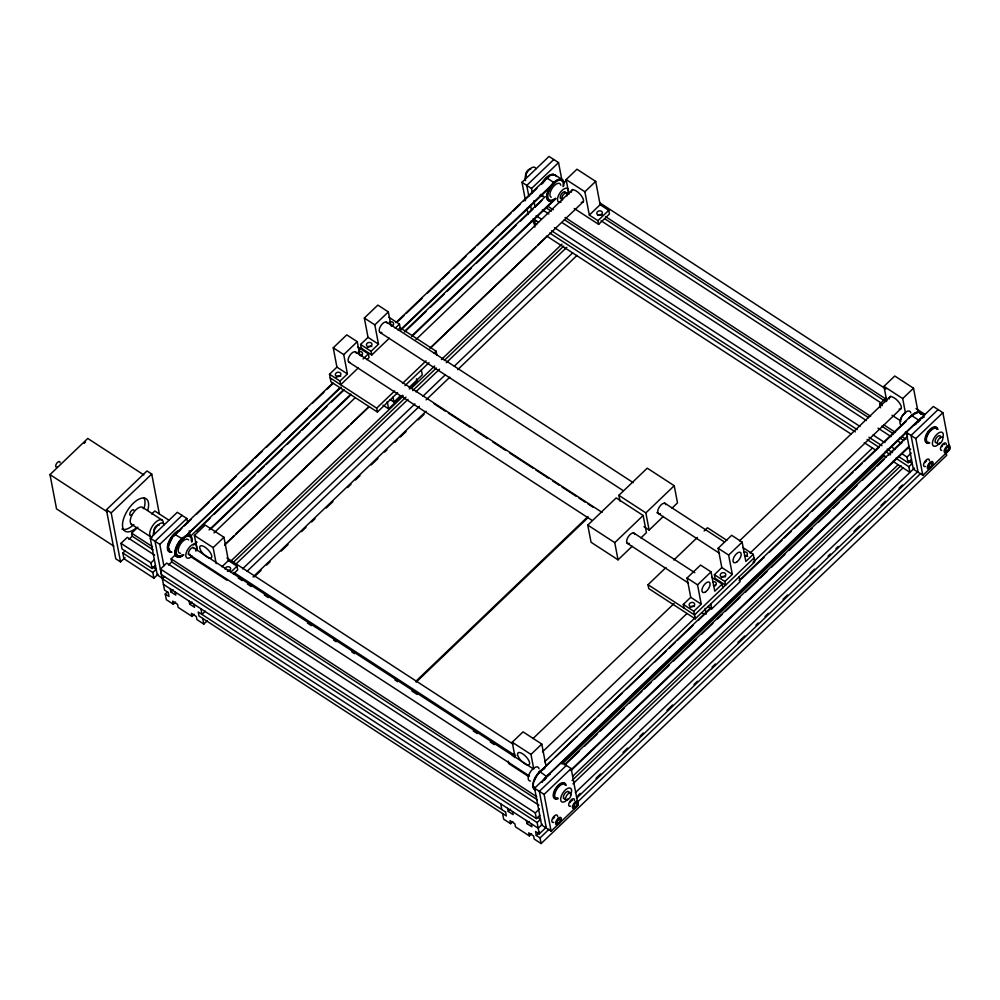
<?xml version="1.0" encoding="UTF-8"?>
<svg xmlns="http://www.w3.org/2000/svg" width="1000" height="1000" viewBox="0 0 1000 1000"><rect width="100%" height="100%" fill="white"/><g stroke="black" fill="none" stroke-linecap="round" stroke-linejoin="round"><path stroke-width="1.5" d="M173.863 536.1L181.962 528.162M341.213 387.163L180.987 540.737A11.487 5.45 -56.9 0 0 176.213 552.925A11.487 5.45 -56.9 0 0 182.838 554.775M538.425 773.55L539.788 772.113M395.962 322.587L547.925 177.113A12.5 5.938 -56.9 0 1 556.413 176.537M400.825 329.387L555.037 181.737M538.7 772.463L539.65 771.538M739.112 580.538L912.475 414.562M542.163 782.425A12.5 5.938 -56.9 0 1 545.825 777.1L919.6 419.188A12.5 5.938 -56.9 0 1 923.875 416.8M113.875 546.175L56.537 508.862L50 474.613L87.762 438.45L143.8 474.913M125.05 557.6L120.538 561.912L115.775 558.812L106.425 509.762L146.975 470.95L151.738 474.05L159.338 513.9M120.538 561.912L111.188 512.863L151.738 474.05M155.438 565.3L152.062 568.525L122.075 549.025L121 543.35L127.25 537.362L154.625 555.175M153.088 549.8L132.225 536.225L131.637 533.162L137.887 527.175M151.662 513.987L154.787 511L169.125 520.325M128.925 539.375L132.225 536.225M358.162 368.013L340.688 384.738L339.988 381.062L347.425 373.938L336.925 367.113L333.25 347.8L346.763 334.862L357.262 341.688L359.812 355.062M389.25 338.25L371.788 354.975L371.075 351.3L378.512 344.175L368.025 337.35L364.338 318.038L377.85 305.1L388.35 311.925L390.9 325.3M158.075 574.2L153.9 578.188L123.925 558.675L122.837 553L125.087 550.85M182.062 515.388L155.025 541.263L162.037 578.05L157.287 574.95L150.262 538.162L177.3 512.288L186.825 518.475L187.7 523.075M525.5 200.712L522 182.312L549.025 156.438L558.55 162.625L562.062 181.025M347.425 373.938L343.738 354.625L357.262 341.688M378.512 344.175L374.825 324.862L388.35 311.925M397.612 392.7L377.413 412.038L330.938 381.8L329.5 374.225L336.925 367.113M371.788 354.975L361.287 348.15L360.588 344.462L368.025 337.35M553.787 159.525L526.75 185.413L528.8 196.137M359.375 349.975L361.625 347.825M163.875 565.812L159.787 544.362L186.825 518.475M532.388 193.1L531.512 188.512L558.55 162.625M332.85 383L174.15 535.013A12.5 5.938 -56.9 0 0 171.163 552.238M184.225 526L190.975 519.525M196.612 514.138L209.013 502.262M212.387 499.038L236.05 476.375M241.688 470.988L252.963 460.2M255.212 458.038L261.975 451.562M266.488 447.25L280 434.3M284.513 429.988L307.05 408.413M312.688 403.025L323.95 392.238M327.337 389L332.975 383.6M398.325 321.037L403.963 315.637M406.213 313.488L422 298.387M427.625 292.987L440.025 281.125M442.275 278.962L449.038 272.488M453.55 268.175L465.95 256.312M470.45 252L474.963 247.675M477.212 245.525L492.987 230.425M498.625 225.025L511.025 213.162M513.275 211L520.037 204.525M523.413 201.287L536.938 188.35M541.45 184.037L544.825 180.8M363.062 358.963L368.375 353.888L357.887 347.062M395.213 328.188L399.462 324.125L388.975 317.3M152.062 568.525L150.975 562.863L154.1 559.862M366.9 359.65L369.075 357.562L368.375 353.888M397.987 329.888L400.163 327.8L399.462 324.125M339.975 387.638L182.325 539.263M400.938 329.988L555.612 182M153.9 578.188L152.825 572.513L156.2 569.275L152.287 566.737M190.712 536.05L343.762 389.538M404.538 331.362L545.2 196.7M196.462 531.263L209.963 518.337M214.462 514.025L236.975 492.475M243.725 486.012L254.975 475.238M258.35 472.013L263.975 466.625M266.225 464.475L281.988 449.387M287.613 444L299.988 432.15M302.238 430L309 423.537M313.5 419.225L327 406.3M331.5 401.987L343.875 390.138M404.65 331.962L426.025 311.5M430.538 307.188L444.038 294.262M447.413 291.025L471.05 268.4M476.675 263.012L489.05 251.163M491.3 249.013L498.05 242.55M501.425 239.312L516.062 225.312M520.562 221L532.938 209.15M535.188 207L541.938 200.538M197.188 549.987L194.4 535.425L205.225 525.075L223.962 537.263L228.4 560.562L237.025 566.175L237.725 569.85L233.4 573.987M568.913 194.137L566.138 179.575L576.95 169.225L595.688 181.412L600.138 204.713L608.75 210.325L609.45 214L598.638 224.35L574.225 208.463M539.75 815.35L536.375 818.587L161.575 574.725L160.5 569.05L166.75 563.062L538.938 805.225M537.375 799.837L171.725 561.925L171.137 558.862L175.312 554.875M563.938 182.85L566.025 180.85M168.438 565.075L171.725 561.925M193.337 544.987L196.713 541.763M209.088 529.913L350.887 394.175M411.65 336L555.7 198.1M194.575 544.513L196.825 542.362M210.338 529.425L351 394.775M411.775 336.6L555.812 198.7A12.5 5.938 -56.9 0 1 547.1 196.125A12.5 5.938 -56.9 0 1 556.788 180.475A12.5 5.938 -56.9 0 1 563.713 185.863M167.512 591.875L165.263 594.038L169.013 596.475L168.25 592.487L164.5 590.05L162.338 578.713L164.587 576.55M534.888 227.113L534.075 222.862L536.325 220.7M214 532.888L355.05 397.863M415.988 339.525L572.85 189.375M216.2 563.638L213.15 547.625L223.962 537.263M598.638 224.35L597.938 220.675L589.325 215.062L584.875 191.762L595.688 181.412M175.225 592.062L175.812 595.125L170.938 591.95L173.188 589.8M224.788 544.612L233.8 535.988M236.062 533.825L348.7 426M350.95 423.837L368.975 406.587M430.938 347.275L535.7 246.988M537.95 244.838L546.962 236.213M224.613 545.075L369.05 406.8M429.988 348.475L583.462 201.562M377.413 412.038L376.675 408.15L394.625 390.962M402.488 383.438L426.05 360.875M433.9 353.363L436.15 351.213L400 327.688M165.263 594.038L166.35 599.712L173.275 604.212L175.538 602.062M404.975 385.662L429.038 362.625M390.15 399.625L393.9 402.062L400.45 395.8M409.175 387.438L422.287 374.888L421.35 369.988M221.912 566.775L228.4 560.562M589.325 215.062L600.138 204.713M382.987 405.175L388.625 408.837L402.812 395.25M409.363 388.975L417.013 381.662L416.45 378.75M230.775 561.188L403.125 396.2M411.012 388.65L434.663 366M441.425 359.538L561.95 244.15M193.962 604.25L194.55 607.325L189.675 604.15L191.938 601.987M233.612 562.1L405.962 397.113M412.713 390.637L436.375 367.987M444.263 360.45L563.663 246.137M235.65 564.35L408 399.375M415.875 391.825L439.538 369.175M446.3 362.713L566.825 247.325M230.538 572.388L237.025 566.175M597.938 220.675L608.75 210.325M173.275 604.212L172.7 601.15L177.562 604.325L178.15 607.388L192.025 616.413L194.275 614.25M242.575 568.862L414.925 403.875M422.812 396.337L445.337 374.762M454.35 366.138L572.638 252.913M205.362 611.2L201.988 614.438L200.9 608.763M247.037 571.3L419.387 406.312M426.15 399.85L449.8 377.2M457.688 369.65L577.087 255.35M192.025 616.413L191.438 613.35L196.312 616.512L196.887 619.575L203.825 624.087L207.2 620.862M253 576.962L426.1 411.262M254.312 576.862L261.05 570.4M266.675 565.025L270.05 561.788M281.288 551.038L288.025 544.575M301.512 531.663L306.012 527.362M311.637 521.975L315 518.75M326.25 507.987L332.987 501.538M347.6 487.55L350.975 484.312M355.475 480.012L359.963 475.712M371.213 464.95L377.95 458.488M384.7 452.038L386.95 449.888M394.812 442.35L397.062 440.2M400.438 436.975L406.05 431.587M418.413 419.762L424.038 414.375M415.962 681.188L587.938 516.562M416.138 682.15L588.125 517.525M632.225 546.237L618.038 559.825L591.05 542.263L587.775 525.1L616.163 497.925L643.15 515.475L646.425 532.65L640.962 537.875M619.963 501.062L618.862 495.337L647.25 468.162L674.237 485.725L677.513 502.887L672.05 508.113M618.038 559.825L614.763 542.65L643.15 515.475M663.312 516.475L649.125 530.062L645.85 512.888L674.237 485.725M742.775 547.5L753.275 554.325L754.712 561.9L695.238 618.837L648.763 588.6L648.025 584.7L665.975 567.513M673.838 560L697.4 537.438M704.137 530.988L707.5 527.762L726.862 540.363M515.013 756.775L512.225 742.225L523.05 731.862L541.788 744.062L545.95 765.9M886.737 400.925L883.962 386.362L894.775 376.012L913.512 388.212L917.962 411.512L924.112 415.513M695.238 618.837L693.8 611.263L701.225 604.15L690.738 597.312L687.05 578L700.562 565.062L711.062 571.888L714.75 591.2L722.188 584.087L711.688 577.263M721.825 567.55L714.388 574.675L715.088 578.35L725.588 585.175L724.887 581.5L732.325 574.388L721.825 567.55L718.138 548.237L731.663 535.3L742.15 542.137L745.837 561.438L753.275 554.325M512.375 755.763L514.538 753.7M880.487 407.738L879.788 404.062L886.275 397.85M532.95 738.6L674.013 603.575M739.463 540.913L890.675 396.163M701.225 604.15L697.55 584.837L711.062 571.888M732.325 574.388L728.637 555.075L742.15 542.137M684 608.112L683.3 604.438L690.738 597.312M533.75 768.975L530.975 754.412L541.788 744.062M905.475 413.125L902.7 398.562L913.512 388.212M542.438 751.862L686.875 613.6M750.075 553.1L901.287 408.35M753.975 558L694.5 614.938L648.025 584.7M544.663 761.8L695.612 617.3M753.062 562.3L872.463 448M551.025 761.287L539.763 772.075L710.938 607.513M555.538 756.975L576.95 736.475M583.713 730.013L594.975 719.225M598.362 715.987L604 710.588M607.375 707.35L622.025 693.325M626.538 689.013L647.938 668.512M654.7 662.05L665.975 651.263M669.35 648.025L674.987 642.625M677.237 640.475L693.025 625.363M698.65 619.975L711.05 608.112M741.475 578.975L764.013 557.4M769.65 552.013L782.05 540.15M784.3 537.987L791.062 531.512M794.438 528.275L807.962 515.337M812.475 511.012L835.013 489.438M841.775 482.975L853.037 472.188M855.288 470.025L862.05 463.55M864.312 461.4L878.962 447.375M884.587 441.975L906 421.475M707.975 606.425L711.725 608.862L740.113 581.688L739.175 576.775M915.8 413.575L917.962 411.512M512.537 811.538L513.125 814.6L508.25 811.425L510.513 809.275M534.575 788.213L561.613 762.337L571.138 768.538L578.15 805.312L551.112 831.2L541.6 825L534.575 788.213L544.1 794.412L551.112 831.2M906.312 432.362L933.337 406.488L942.862 412.688L949.875 449.462L922.85 475.35L913.325 469.15L906.312 432.362L915.825 438.562L922.85 475.35M550.262 773.475L546.888 776.712L539.65 771.475M561.525 762.688L906.363 432.587M914.25 425.037L920.163 419.45M562.1 764.087L884.275 455.688M564.275 764.875L907.513 436.312M565.513 764.4L579.025 751.475M584.65 746.087L597.025 734.237M600.4 731L624.038 708.388M629.663 703L642.038 691.15M644.287 688.988L651.038 682.525M654.425 679.3L669.05 665.288M673.55 660.975L696.062 639.438M701.688 634.05L712.938 623.275M717.438 618.962L721.938 614.663M725.312 611.425L739.95 597.425M745.575 592.038L757.95 580.188M760.2 578.025L766.95 571.562M771.462 567.263L784.963 554.325M789.463 550.025L811.975 528.475M818.725 522.013L829.975 511.238M833.35 508.013L838.975 502.625M842.35 499.387L856.988 485.387M862.613 480L874.987 468.15M877.237 465.988L883.988 459.525M888.487 455.225L902 442.287M566.375 765.438L539.338 791.312L546.35 828.1M938.1 409.588L911.062 435.462L918.088 472.25M502.575 813.512L503.663 819.175L510.588 823.688L512.85 821.538M544.1 794.412L571.138 768.538M915.825 438.562L942.862 412.688M570.275 770.588L909 446.325M571.512 770.113L909.112 446.925M572.6 776.35L898.138 464.712M536.375 818.587L535.288 812.913L539.462 808.925M911.488 459.5L908.1 462.738L907.025 457.062L911.188 453.075M531.287 823.725L531.862 826.787L527 823.625L529.25 821.462M572.05 780.487L900.975 465.613M572.962 783.825L903.012 467.875M546.05 827.438L539.3 833.913L537.137 822.562L540.513 819.338L537.9 817.638M892.975 461.337L909.95 472.388L908.863 466.712L912.237 463.488L908.325 460.938M510.588 823.688L510.012 820.625L514.875 823.8L515.462 826.862L529.338 835.888L531.587 833.725M542.388 824.25L538.212 828.238L163.425 584.375M575.388 792.65L914.45 468.075M946.125 452.525L946.663 455.363L541.138 843.562L540.062 837.9L536.312 835.462L539.688 832.225M577.987 795.562L580.237 793.4M596.013 778.3L600.513 773.988M623.05 752.425L627.55 748.112M639.938 736.25L643.325 733.012M666.975 710.375L672.613 704.975M694.013 684.488L697.387 681.25M712.038 667.237L715.413 664M737.95 642.438L744.7 635.962M755.962 625.175L758.225 623.025M764.975 616.55L768.363 613.325M783 599.3L787.513 594.987M810.037 573.425L814.55 569.113M828.062 556.163L830.312 554.012M835.95 548.625L838.2 546.462M853.975 531.362L859.6 525.975M881 505.487L885.512 501.175M899.025 488.237L902.412 485M576.475 798.325L917.788 471.587M540.062 837.9L549.075 829.262M577.225 802.312L920.8 473.413M547.075 178.637L548.488 177.375M913.037 414.825L911.637 416.087A11.487 5.45 -56.9 0 1 913.662 414.425M566.138 179.575L584.875 191.762M883.962 386.362L902.7 398.562M599.975 202.938L885.962 389.025M916 408.562L925.15 414.513M555.45 175.225L562.575 179.85M546.962 178.038L554.087 182.675M911.525 415.487L918.65 420.125M605.475 216.575L886.25 399.263M604.75 218.787L884.212 400.625M601.087 220.775L881.85 403.462M879.788 404.062L882.25 405.662M892.05 415.262L901.05 421.112M522 182.312L531.512 188.512M548.1 206.412L553.325 209.812M565.075 217.45L870.65 416.287M883.713 424.775L895.462 432.425M902 436.675L905.913 439.225M546.075 207.775L551.3 211.175M564.35 219.675L868.625 417.65M881.688 426.15L893.438 433.787M899.975 438.038L903.888 440.588M542.4 209.762L548.925 214.013M561.987 222.512L866.263 420.487M878.012 428.137L891.075 436.637M897.6 440.875L901.525 443.425M908.05 447.675L910.662 449.375M536.15 215.75L541.375 219.15M554.425 227.65L860.013 426.475M873.062 434.975L884.825 442.612M891.35 446.863L895.275 449.412M901.8 453.663L907.025 457.062M533.312 218.875L538.538 222.275M551.587 230.763L857.175 429.6M868.925 437.238L881.988 445.737M887.212 449.137L892.438 452.537M898.962 456.788L908.1 462.738M531.388 220.65L533.775 222.2L533.188 219.125M534.075 222.862L536.688 224.562M549.738 233.05L855.325 431.875M867.075 439.525L878.825 447.175M885.362 451.425L890.588 454.825M895.8 458.225L908.863 466.712M546.9 236.175L851.175 434.15M864.237 442.65L875.987 450.3M882.525 454.55L886.438 457.1M386.4 322.05L633.175 482.625M664.513 503.013L724.587 542.1M364.338 318.038L374.825 324.862M718.138 548.237L728.637 555.075M380.075 332.463L622.938 490.475M656.888 512.562L719.562 553.35M618.862 495.337L645.85 512.888M643.988 526.712L649.125 530.062M360.588 344.462L371.075 351.3M714.388 574.675L724.887 581.5M355.312 351.812L602.087 512.388M633.425 532.775L694.8 572.712M433.975 403.725L445.712 411.375M448.325 413.062L470.513 427.5M474.425 430.05L487.475 438.537M492.7 441.938L505.75 450.438M509.663 452.975L533.162 468.263M535.775 469.963L548.825 478.45M552.737 481L559.263 485.25M561.875 486.95L576.225 496.287M578.837 497.987L585.363 502.238M587.975 503.925L593.2 507.325M333.25 347.8L343.738 354.625M687.05 578L697.55 584.837M348.988 362.225L591.85 520.237M627.1 543.175L688.475 583.112M587.775 525.1L614.763 542.65M701.938 612.7L704.188 614.163M329.5 374.225L339.988 381.062M683.3 604.438L693.8 611.263M330.2 377.912L376.675 408.15M194.4 535.425L213.15 547.625M512.225 742.225L530.975 754.412M226.938 557.95L512.938 744.025M142.863 507.562L162.35 520.25M233.75 572.425L514.513 755.113M192.725 547.263L532.675 768.45M567.975 791.425L570.6 793.125A4.062 1.925 -56.9 0 1 568.55 799.188A4.062 1.925 -56.9 0 1 565.862 797.2A4.062 1.925 -56.9 0 1 570.6 793.125M238.25 578.038L242.162 580.588M247.387 583.987L251.312 586.538M264.363 595.037L268.288 597.587M307.462 623.075L311.375 625.625M333.575 640.062L336.188 641.762M351.863 651.963L354.475 653.662M394.963 680L397.575 681.7M411.938 691.05L417.163 694.45M473.312 730.987L477.225 733.538M490.288 742.025L494.2 744.575M188.2 554.012L529.462 776.05M563.462 798.175L566.075 799.875M190.925 556.788L226.912 580.2M528.025 776.125L508.75 763.587L508.288 761.137M131.287 524.225L150.775 536.912M150.262 538.162L159.787 544.362M106.425 509.762L111.188 512.863M50 474.613L107.338 511.912M131.637 533.162L152.5 546.725M171.137 558.862L536.8 796.775M121 543.35L150.975 562.863M160.5 569.05L535.288 812.913M122.837 553L152.825 572.513M162.338 578.713L537.137 822.562M539.3 833.913L535.55 831.475L536.312 835.462M541.138 843.562L534.2 839.05L533.625 835.987L528.75 832.825L529.338 835.888M722.188 584.087L722.887 587.762M710.788 603.95L711.725 608.862M705.062 608.35L706.162 614.175M533.85 200.775L535.025 206.9M530.55 205.338L531.438 209.938M526.962 208.375L528.138 214.5M526.413 820.562L527 823.625M436.15 351.213L436.887 355.1M507.675 808.363L508.25 811.425M500.737 803.85L501.812 809.525M392.962 397.163L393.9 402.062M387.238 401.55L388.625 408.837M189.163 530.737L190.325 536.875M202.738 618.425L203.825 624.087M189.1 601.087L189.675 604.15M175.2 534.625L182.225 538.713L181.262 539.65A12.5 5.938 -56.9 0 0 175.475 552.987A12.5 5.938 -56.9 0 0 182.175 555.887M170.35 588.888L170.938 591.95M629.288 543.387A6.1 2.9 -56.9 0 1 628.075 537.025A6.1 2.9 -56.9 0 1 634.763 534.388M660.375 513.625A6.1 2.9 -56.9 0 1 659.163 507.262A6.1 2.9 -56.9 0 1 665.85 504.625M743.787 552.1A2.8 2.2 -10.8 0 1 747.375 553.55A2.8 2.2 -10.8 0 1 744.788 556.35M744.488 555.775A2.8 2.2 -10.8 0 1 747.675 556.45M721.25 577.7A2.8 2.2 -10.8 0 1 725.575 576.75M712.7 581.862A2.8 2.2 -10.8 0 1 716.287 583.312A2.8 2.2 -10.8 0 1 713.7 586.112M713.4 585.538A2.8 2.2 -10.8 0 1 715.512 585.525M690.163 607.463A2.8 2.2 -10.8 0 1 694.488 606.512M358.237 351.95A2.8 2.2 -10.8 0 1 362.25 352.575A2.8 2.2 -10.8 0 1 360.6 355.763M359.6 355.337A2.8 2.2 -10.8 0 1 362.312 355.6M349.825 362.4A6.1 2.9 -56.9 0 1 350 355.138A6.1 2.9 -56.9 0 1 356.25 353.162M336.35 377.25A2.8 2.2 -10.8 0 1 340.688 376.312M389.325 322.188A2.8 2.2 -10.8 0 1 393.35 322.812A2.8 2.2 -10.8 0 1 391.7 326M390.688 325.575A2.8 2.2 -10.8 0 1 393.4 325.838M381.863 332.413A6.1 2.9 -56.9 0 1 380.65 326.037A6.1 2.9 -56.9 0 1 387.337 323.4M367.438 347.488A2.8 2.2 -10.8 0 1 371.775 346.55M554.812 198.738A11.487 5.45 -56.9 0 1 547.85 194.887A11.487 5.45 -56.9 0 1 557.15 180.987A11.487 5.45 -56.9 0 1 562.975 186.537M169.6 549.925A11.487 5.45 -56.9 0 1 169.088 548.288M169.638 543.725A11.487 5.45 -56.9 0 1 172.1 538.5M182.975 554.812A11.487 5.45 -56.9 0 1 175.963 551.487A11.487 5.45 -56.9 0 1 184.375 537.638A11.487 5.45 -56.9 0 1 191.4 540.95M908.95 418.4A12.5 5.938 -56.9 0 1 920.975 414.038M907.35 433.938A12.5 5.938 -56.9 0 1 905.913 433.325M915.05 413.612A11.487 5.45 -56.9 0 1 916.912 413M534.2 781.162A11.487 5.45 -56.9 0 1 536.375 776.413M536.663 775.95A11.487 5.45 -56.9 0 1 544.012 769.1M535.625 789.788A12.5 5.938 -56.9 0 1 534.25 779.362A12.5 5.938 -56.9 0 1 545.013 768.075M133.9 524.7A10.163 4.825 -56.9 0 1 132.662 513.85A10.163 4.825 -56.9 0 1 143.613 508.675M154.45 532.05A4.062 1.925 -56.9 0 1 155.087 527.3A4.062 1.925 -56.9 0 1 159.05 525.45M151.925 537.45A10.163 4.825 -56.9 0 1 153.663 524.35A10.163 4.825 -56.9 0 1 163.412 522.95M171.838 552.25A12.5 5.938 -56.9 0 1 168.438 543.862A12.5 5.938 -56.9 0 1 178.5 531.1M170.225 551.138A11.487 5.45 -56.9 0 1 168.538 548.663M168.463 546.613A11.487 5.45 -56.9 0 1 176.875 532.762M171.462 552.013A12.5 5.938 -56.9 0 1 168.575 542.2A12.5 5.938 -56.9 0 1 180.15 530.2M190.3 554.562A4.062 1.925 -56.9 0 1 189.488 550.325A4.062 1.925 -56.9 0 1 193.95 548.562M192.188 556.05A8.125 3.862 -56.9 0 1 185.787 554.875A8.125 3.862 -56.9 0 1 193.137 544.312A8.125 3.862 -56.9 0 1 195.738 550.962M185.3 535.887A12.5 5.938 -56.9 0 1 191.4 537.225M191.737 539.225A12.5 5.938 -56.9 0 1 191.5 541.688M181.3 556.075A12.5 5.938 -56.9 0 1 174.913 551.55A12.5 5.938 -56.9 0 1 183.113 537.337M183.863 554.862A12.5 5.938 -56.9 0 1 175.263 552.2A12.5 5.938 -56.9 0 1 184.95 536.55A12.5 5.938 -56.9 0 1 191.875 541.938M178.337 543.638A11.487 5.45 -56.9 0 1 180.05 541.175M180.512 553.35A8.125 3.862 -56.9 0 1 180.162 544.562A8.125 3.862 -56.9 0 1 188.663 539.95M153.425 535.4A8.125 3.862 -56.9 0 1 157.65 525.337A8.125 3.862 -56.9 0 1 164.163 524.663M171.1 538.75A9.15 4.338 -56.9 0 1 172.463 536.788M136.65 527.625A19.35 9.188 -56.9 0 1 122.513 524.212A19.35 9.188 -56.9 0 1 138.238 499.513A19.35 9.188 -56.9 0 1 147.812 510.075M143.787 497.612A19.35 9.188 -56.9 0 1 144.213 507.688M133.062 525.237A19.35 9.188 -56.9 0 1 121.912 529.075M131.45 515.15A3.225 1.525 -56.9 0 1 130.338 512.25A3.225 1.525 -56.9 0 1 134.012 510.275M57.263 467.025A3.225 1.538 -56.9 0 1 55.738 465.588A3.225 1.538 -56.9 0 1 58.113 461.925A3.225 1.538 -56.9 0 1 60.05 462.725M84.213 443.425A2.575 1.225 -56.9 0 1 84.6 442.875M85.025 442.4A2.575 1.225 -56.9 0 1 85.487 442.025M557.6 815.938A4.312 2.05 -56.9 0 1 557.625 816.7M553.713 822.312A4.312 2.05 -56.9 0 1 552.575 818.288A4.312 2.05 -56.9 0 1 557.362 815.35M553.325 818.737A2.537 1.2 -56.9 0 1 553.625 818.162M554 817.625A2.537 1.2 -56.9 0 1 554.625 816.975M558.312 818.475A2.537 1.2 -56.9 0 1 556.688 821.612M570.612 806.137A4.312 2.05 -56.9 0 1 568.8 803.9A4.312 2.05 -56.9 0 1 572.137 799.112A4.312 2.05 -56.9 0 1 574.525 800.525M570.212 802.562A2.537 1.2 -56.9 0 1 572.612 800.275M575.2 802.3A2.537 1.2 -56.9 0 1 573.587 805.438M554.225 792.7A8.125 3.862 -56.9 0 1 561.263 783.838M557.238 798.363A9.15 4.338 -56.9 0 1 555.413 788.8A9.15 4.338 -56.9 0 1 565.45 784.85M557.987 798.85A9.15 4.338 -56.9 0 1 556.163 789.287A9.15 4.338 -56.9 0 1 566.2 785.337M543.812 780.413A12.5 5.938 -56.9 0 1 550.1 774M534.55 789.412A12.5 5.938 -56.9 0 1 541.112 770.725M534.575 787.962A11.487 5.45 -56.9 0 1 533.962 786.425M544.8 779.762A12.5 5.938 -56.9 0 1 546.138 778.062M530.5 781.062A8.125 3.862 -56.9 0 1 530.725 771.388A8.125 3.862 -56.9 0 1 539.062 768.763M568.225 798.7A8.125 3.862 -56.9 0 1 560.638 799.575A8.125 3.862 -56.9 0 1 567.762 788.325A8.125 3.862 -56.9 0 1 570.475 795.15M558.025 798.062A8.125 3.862 -56.9 0 1 556.237 790.138A8.125 3.862 -56.9 0 1 565.188 785.025M564.775 798.587A4.062 1.925 -56.9 0 1 564.412 794.137A4.062 1.925 -56.9 0 1 568.75 792.225M543.575 196.4A12.5 5.938 -56.9 0 1 540.538 195.487M542.05 183.738A12.5 5.938 -56.9 0 1 555.288 175.5M541.962 195.287A11.487 5.45 -56.9 0 1 540.875 194.35M546.587 178.562A11.487 5.45 -56.9 0 1 548.612 176.912M543.2 196.163A12.5 5.938 -56.9 0 1 540.163 195.25M541.675 183.487A12.5 5.938 -56.9 0 1 554.913 175.25M562.725 198.337A4.062 1.925 -56.9 0 1 560.25 197.162A4.062 1.925 -56.9 0 1 563.225 192.262A4.062 1.925 -56.9 0 1 565.712 193.438M550.65 186.025A12.5 5.938 -56.9 0 1 563.125 181.375M550.975 200.987A12.5 5.938 -56.9 0 1 550.037 186.925M547.4 197.438A11.487 5.45 -56.9 0 1 547.312 195.4M547.762 193A11.487 5.45 -56.9 0 1 550.075 187.787M561.087 202.138A8.125 3.862 -56.9 0 1 557.825 197.325A8.125 3.862 -56.9 0 1 564.875 188.463A8.125 3.862 -56.9 0 1 568.125 193.263M551.188 197.312A8.125 3.862 -56.9 0 1 553.1 186.975A8.125 3.862 -56.9 0 1 560.812 185.2M526.362 176.262A4.062 1.925 -56.9 0 1 526.625 171.775A4.062 1.925 -56.9 0 1 530.675 169.462M562.612 199.85A4.062 1.925 -56.9 0 1 562.438 196.125A4.062 1.925 -56.9 0 1 566.112 192.763A4.062 1.925 -56.9 0 1 566.925 195.9M525.638 180.575A8.125 3.862 -56.9 0 1 528.688 170.225A8.125 3.862 -56.9 0 1 535.887 168.812M542.837 182.9A9.15 4.338 -56.9 0 1 544.2 180.938M939.95 442.85A8.125 3.862 -56.9 0 1 932.412 444.188A8.125 3.862 -56.9 0 1 938.55 432.987A8.125 3.862 -56.9 0 1 942.913 437.45M937.175 442.5A4.062 1.925 -56.9 0 1 935.188 440.575A4.062 1.925 -56.9 0 1 938.525 435.913A4.062 1.925 -56.9 0 1 940.5 437.837M928.512 442.438A8.125 3.862 -56.9 0 1 928.5 433.375A8.125 3.862 -56.9 0 1 936.912 429.175M925.175 462.638A2.537 1.2 -56.9 0 1 925.512 462.062M925.913 461.55A2.537 1.2 -56.9 0 1 926.612 460.938M941.95 446.712A2.537 1.2 -56.9 0 1 942.625 445.6M943.938 444.525A2.537 1.2 -56.9 0 1 944.488 444.438M926.125 441.087A8.125 3.862 -56.9 0 1 931.6 428.738M932.987 427.987A8.125 3.862 -56.9 0 1 934.262 427.688M925.45 466.463A4.312 2.05 -56.9 0 1 923.637 464.225A4.312 2.05 -56.9 0 1 926.963 459.438A4.312 2.05 -56.9 0 1 929.35 460.85M930.037 462.625A2.537 1.2 -56.9 0 1 928.425 465.763M941.675 450.438A4.312 2.05 -56.9 0 1 942.125 444.85A4.312 2.05 -56.9 0 1 946.25 444.675M946.938 446.45A2.537 1.2 -56.9 0 1 944.45 450.075M928.975 442.512A9.15 4.338 -56.9 0 1 927.15 432.95A9.15 4.338 -56.9 0 1 937.188 429M929.725 443A9.15 4.338 -56.9 0 1 927.9 433.438A9.15 4.338 -56.9 0 1 937.938 429.487M889.312 398.963A8.125 3.175 46.3 0 1 897.537 400.625A8.125 3.175 46.3 0 1 899.1 409.087M886.162 401.625A2.8 2.2 -10.8 0 1 886.462 400.487M598.237 215.4A2.8 2.2 -10.8 0 1 602.625 215.362M568.4 194.25A2.8 2.2 -10.8 0 1 569.6 192.775M571.487 192.162A8.125 3.175 46.3 0 1 579.712 193.825A8.125 3.175 46.3 0 1 581.275 202.288M225.1 569.225A2.8 2.2 -10.8 0 1 227.963 566.688A2.8 2.2 -10.8 0 1 230.625 568.987A2.8 2.2 -10.8 0 1 227.288 571.125M205.863 556.263A8.125 3.175 46.3 0 1 200.338 545.925A8.125 3.175 46.3 0 1 210.675 553.175A8.125 3.175 46.3 0 1 206.675 556.825M196.612 550.688A2.8 2.2 -10.8 0 1 197.325 549.038M227.712 570.538A2.8 2.2 -10.8 0 1 230.425 570.812M514.438 757.475A2.8 2.2 -10.8 0 1 515.7 755.413M522.913 762.438A8.125 3.175 46.3 0 1 518.55 752.537A8.125 3.175 46.3 0 1 528.925 760.763A8.125 3.175 46.3 0 1 523.688 763.062M915.55 424.562A12.5 5.938 -56.9 0 1 923.938 417.175M917.862 422.212A12.5 5.938 -56.9 0 1 920.013 420.025M907.375 433.05A11.487 5.45 -56.9 0 1 906.3 432.113M910.675 416.975A12.5 5.938 -56.9 0 1 921.338 414.275M907.725 434.188A12.5 5.938 -56.9 0 1 905.325 432.25M901.175 425.025A8.125 3.862 -56.9 0 1 903.088 414.688A8.125 3.862 -56.9 0 1 910.8 412.912M901.087 419.412A4.062 1.925 -56.9 0 1 904.312 413.875M505.588 812.05L198.238 612L199 615.988L506.325 815.95L505.562 811.963M705.625 591.812A6.1 2.9 -56.9 0 0 709.737 582.55A6.1 2.9 -56.9 0 0 702.638 587.4A6.1 2.9 -56.9 0 0 705.625 591.812M736.712 562.05A6.1 2.9 -56.9 0 0 740.825 552.788A6.1 2.9 -56.9 0 0 733.725 557.638A6.1 2.9 -56.9 0 0 736.712 562.05M721.75 576.912A2.8 2.2 -10.8 0 0 725.788 574.538A2.8 2.2 -10.8 0 0 721.513 573.1A2.8 2.2 -10.8 0 0 721.75 576.912M690.662 606.675A2.8 2.2 -10.8 0 0 694.7 604.3A2.8 2.2 -10.8 0 0 690.413 602.863A2.8 2.2 -10.8 0 0 690.662 606.675M336.863 376.475A2.8 2.2 -10.8 0 0 340.9 374.1A2.8 2.2 -10.8 0 0 336.613 372.65A2.8 2.2 -10.8 0 0 336.863 376.475M367.95 346.712A2.8 2.2 -10.8 0 0 371.987 344.338A2.8 2.2 -10.8 0 0 367.7 342.887A2.8 2.2 -10.8 0 0 367.95 346.712M558.212 824.35A4.312 2.05 -56.9 0 0 561.112 817.788A4.312 2.05 -56.9 0 0 556.087 821.225A4.312 2.05 -56.9 0 0 558.212 824.35M558.562 822.825A2.537 1.2 -56.9 0 0 559.9 819.025A2.537 1.2 -56.9 0 0 556.938 821.5A2.537 1.2 -56.9 0 0 558.562 822.825M575.1 808.175A4.312 2.05 -56.9 0 0 578.013 801.612A4.312 2.05 -56.9 0 0 572.987 805.05A4.312 2.05 -56.9 0 0 575.1 808.175M575.462 806.65A2.537 1.2 -56.9 0 0 576.8 802.85A2.537 1.2 -56.9 0 0 573.837 805.325A2.537 1.2 -56.9 0 0 575.462 806.65M929.938 468.5A4.312 2.05 -56.9 0 0 932.85 461.938A4.312 2.05 -56.9 0 0 927.812 465.375A4.312 2.05 -56.9 0 0 929.938 468.5M930.3 466.975A2.537 1.2 -56.9 0 0 931.637 463.175A2.537 1.2 -56.9 0 0 928.675 465.65A2.537 1.2 -56.9 0 0 930.3 466.975M946.838 452.325A4.312 2.05 -56.9 0 0 949.737 445.763A4.312 2.05 -56.9 0 0 944.712 449.2A4.312 2.05 -56.9 0 0 946.838 452.325M947.188 450.8A2.537 1.2 -56.9 0 0 948.538 447A2.537 1.2 -56.9 0 0 945.562 449.475A2.537 1.2 -56.9 0 0 947.188 450.8M598.337 215.125A2.8 2.2 -10.8 0 0 602.375 212.75A2.8 2.2 -10.8 0 0 598.088 211.3A2.8 2.2 -10.8 0 0 598.337 215.125M940.275 443.338A4.062 1.925 -56.9 0 0 942.325 437.275A4.062 1.925 -56.9 0 0 937.588 441.337A4.062 1.925 -56.9 0 0 940.275 443.338"/></g></svg>
